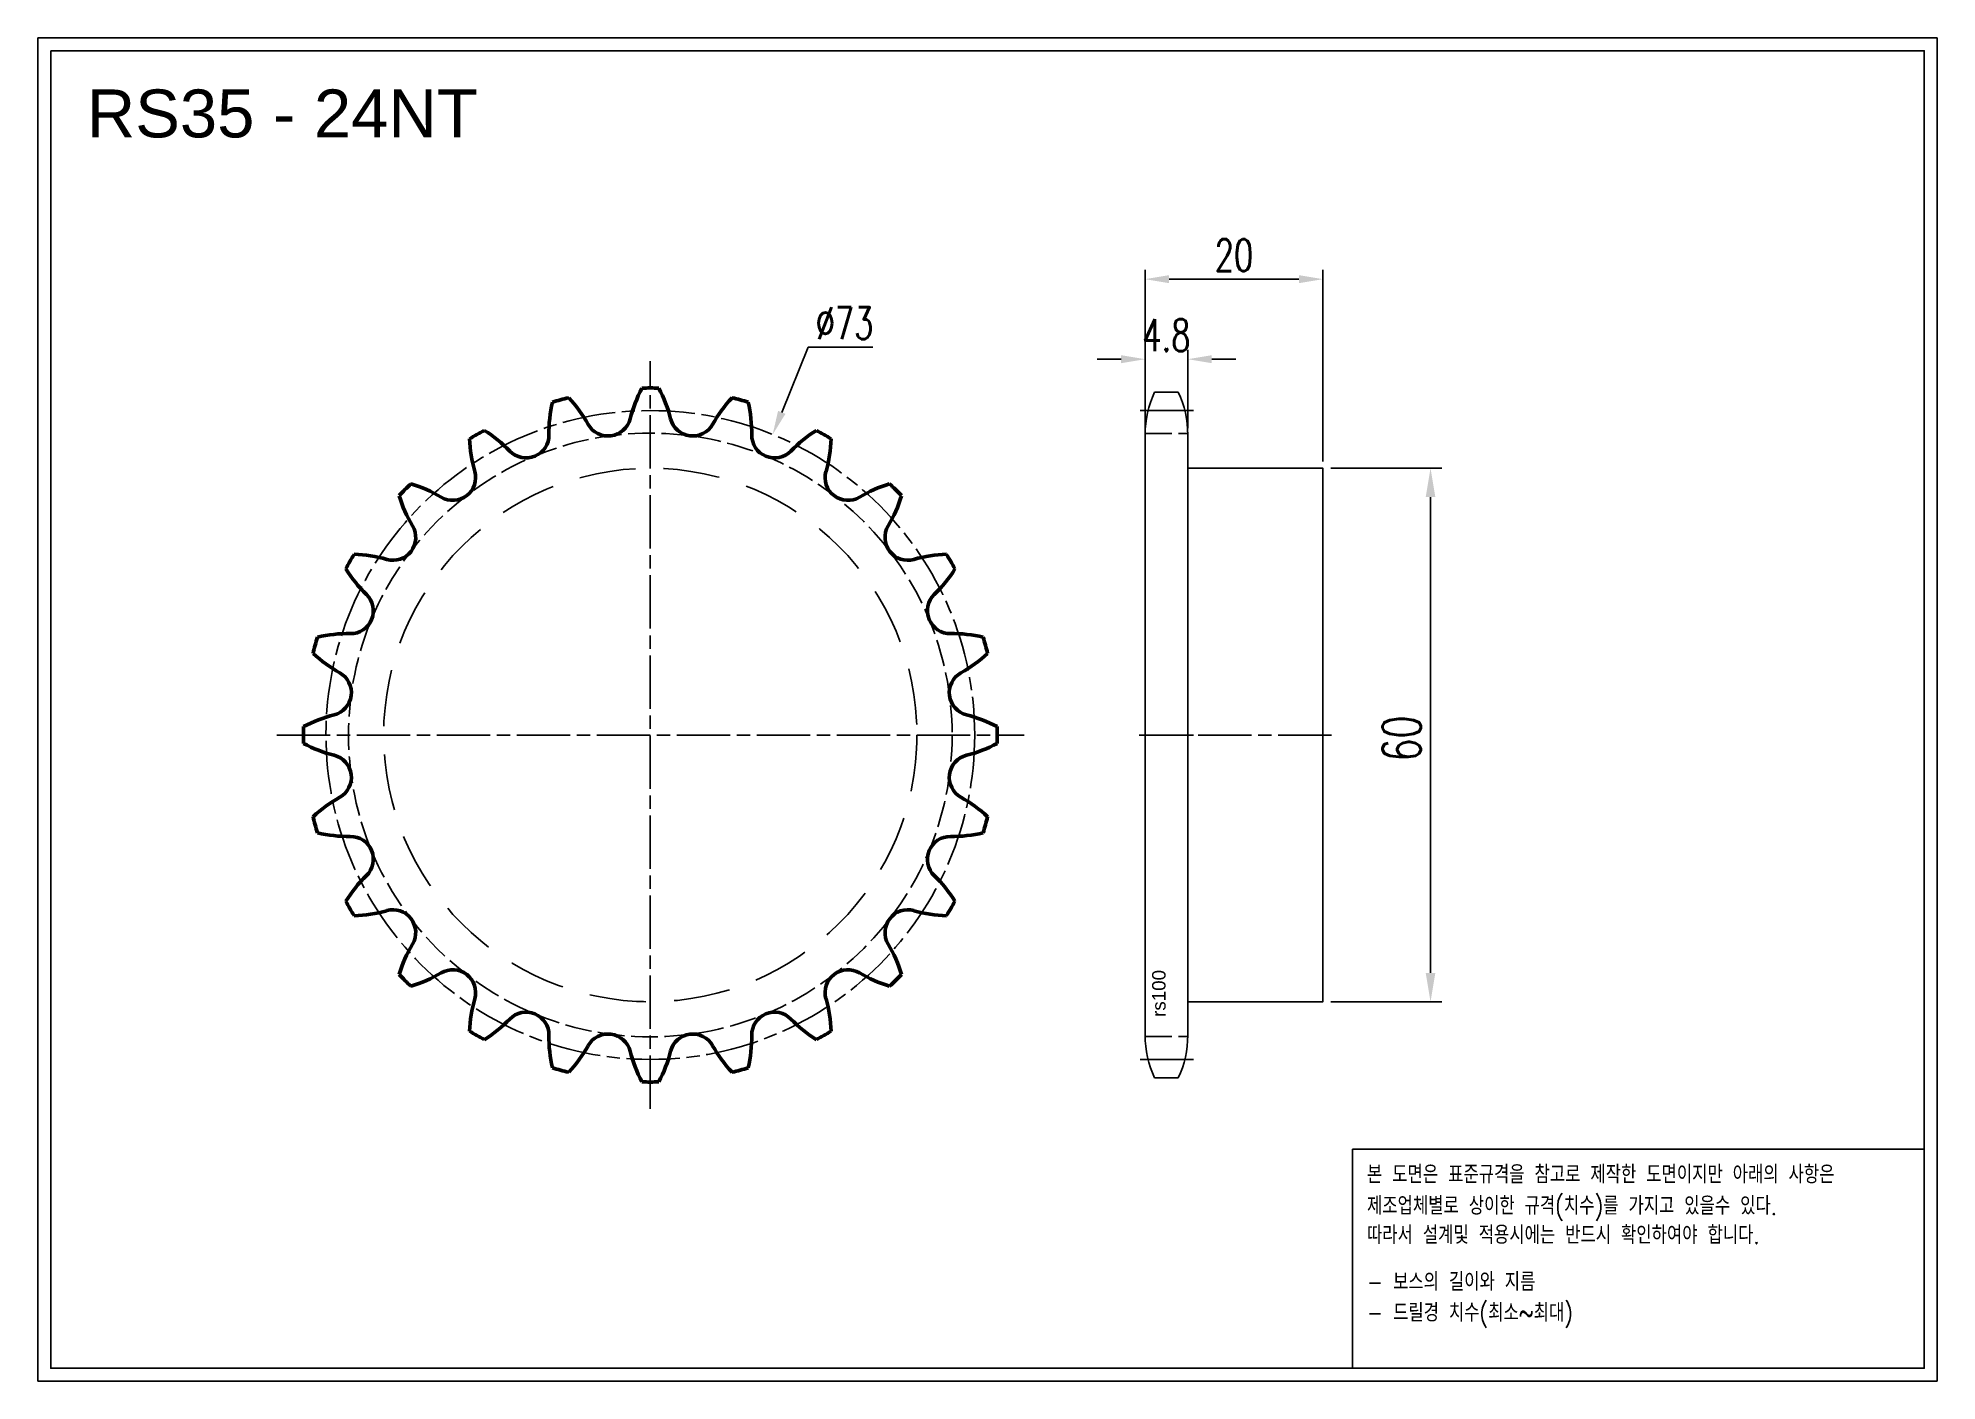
# Model space of a CAD drawing. Header units: millimetres. Extents: x -44039 to -43825, y 1262 to 1413.
import ezdxf

# ---------------------------------------------------------------- set-up
doc = ezdxf.new("R2010")
doc.units = ezdxf.units.MM
for name, pattern in [('AM_ISO02W050', [7.5, 6, -1.5]), ('AM_ISO02W050x2', [3.75, 3, -0.75]), ('AM_ISO08W050', [18, 12, -1.5, 3, -1.5]), ('AM_ISO08W050x2', [9, 6, -0.75, 1.5, -0.75]), ('HIDDEN', [9.525, 6.35, -3.175])]:
    doc.linetypes.add(name, pattern=pattern)
for name, color, linetype, lineweight in [('AM_0N', 7, 'Continuous', 50), ('AM_3N', 6, 'AM_ISO02W050', 25), ('AM_7', 4, 'AM_ISO08W050', 25), ('AM_7N', 4, 'AM_ISO08W050', 25)]:
    doc.layers.add(name, color=color, linetype=linetype, lineweight=lineweight)
doc.layers.add('HL', color=2, linetype='HIDDEN')
doc.layers.add('S-DIM', color=7, linetype='Continuous')
doc.styles.add('HAN', font='ROMANS.shx', dxfattribs={"width": 0.7, "bigfont": 'whgtxt.shx'})
doc.styles.add('HSG', font='SIMPLEX.shx', dxfattribs={"width": 0.7, "bigfont": 'HSG.shx'})
doc.styles.get("Standard").update_dxf_attribs({"font": 'arial.ttf'})
doc.dimstyles.new('APP6', dxfattribs={"dimscale": 1.5, "dimtxt": 2.4, "dimasz": 1.8, "dimexe": 0.7, "dimexo": 0.5, "dimgap": 0.6, "dimtad": 1, "dimtoh": 1, "dimdec": 1, "dimrnd": 0.01, "dimzin": 9, "dimdsep": 46, "dimtxsty": 'HSG', "dimcen": 0, "dimclrd": 1, "dimclre": 1, "dimclrt": 256, "dimazin": 2, "dimtp": 1, "dimtm": 1, "dimtfac": 0.5, "dimtdec": 1, "dimtofl": 0, "dimtmove": 0, "dimatfit": 3, "dimfxl": 0, "dimtvp": 1, "dimtolj": 2, "dimlwd": -1, "dimlwe": -1, "dimarcsym": 0})
doc.dimstyles.new('APP8', dxfattribs={"dimscale": 1.8, "dimtxt": 2.4, "dimasz": 1.8, "dimexe": 0.7, "dimexo": 0.5, "dimgap": 0.6, "dimtad": 1, "dimtoh": 1, "dimdec": 1, "dimrnd": 0.01, "dimzin": 9, "dimdsep": 46, "dimtxsty": 'HSG', "dimcen": 0, "dimclrd": 1, "dimclre": 1, "dimclrt": 256, "dimazin": 2, "dimtp": 1, "dimtm": 1, "dimtfac": 0.5, "dimtdec": 1, "dimtofl": 0, "dimtmove": 0, "dimatfit": 3, "dimfxl": 0, "dimtvp": 1, "dimtolj": 2, "dimlwd": -1, "dimlwe": -1, "dimarcsym": 0})

# ---------------------------------------------------------------- blocks, each defined once
blk = doc.blocks.new('*D1')
at = {"layer": 'Defpoints', "color": 0, "transparency": 16777216}
for p in [(-43894.18, 1365.02), (-43894.18, 1305.02), (-43882.07, 1305.02)]:
    blk.add_point(p, dxfattribs=at)
at = {"layer": 'S-DIM', "color": 1, "transparency": 16777216}
for p, q in [((-43893.28, 1365.02), (-43880.81, 1365.02)), ((-43882.07, 1361.78), (-43882.07, 1308.26)), ((-43893.28, 1305.02), (-43880.81, 1305.02))]:
    blk.add_line(p, q, dxfattribs=at)
for points in [[(-43882.61, 1361.78), (-43881.53, 1361.78), (-43882.07, 1365.02)], [(-43882.61, 1308.26), (-43881.53, 1308.26), (-43882.07, 1305.02)]]:
    blk.add_solid(points, dxfattribs=at)
at = {"layer": 'S-DIM', "transparency": 16777216, "insert": (-43885.31, 1334.63), "char_height": 4.32, "attachment_point": 5, "rotation": 90, "style": 'HSG'}
blk.add_mtext('\\A2;60', dxfattribs=at)
blk = doc.blocks.new('*D2')
at = {"layer": 'Defpoints', "color": 0, "transparency": 16777216}
for p in [(-43909.38, 1377.29), (-43914.18, 1368.78), (-43909.38, 1368.78)]:
    blk.add_point(p, dxfattribs=at)
at = {"layer": 'S-DIM', "color": 1, "transparency": 16777216}
for p, q in [((-43914.18, 1369.53), (-43914.18, 1378.34)), ((-43909.38, 1369.53), (-43909.38, 1378.34)), ((-43916.88, 1377.29), (-43919.58, 1377.29)), ((-43906.68, 1377.29), (-43903.98, 1377.29))]:
    blk.add_line(p, q, dxfattribs=at)
for points in [[(-43916.88, 1377.74), (-43916.88, 1376.84), (-43914.18, 1377.29)], [(-43906.68, 1377.74), (-43906.68, 1376.84), (-43909.38, 1377.29)]]:
    blk.add_solid(points, dxfattribs=at)
at = {"layer": 'S-DIM', "transparency": 16777216, "insert": (-43911.78, 1379.99), "char_height": 3.6, "attachment_point": 5, "style": 'HSG'}
blk.add_mtext('\\A2;4.8', dxfattribs=at)
blk = doc.blocks.new('*D3')
at = {"layer": 'Defpoints', "color": 0, "transparency": 16777216}
for p in [(-43894.18, 1386.29), (-43914.18, 1368.78), (-43894.18, 1365.02)]:
    blk.add_point(p, dxfattribs=at)
at = {"layer": 'S-DIM', "color": 1, "transparency": 16777216}
for p, q in [((-43914.18, 1369.53), (-43914.18, 1387.34)), ((-43894.18, 1365.77), (-43894.18, 1387.34)), ((-43911.48, 1386.29), (-43896.88, 1386.29))]:
    blk.add_line(p, q, dxfattribs=at)
for points in [[(-43911.48, 1386.74), (-43911.48, 1385.84), (-43914.18, 1386.29)], [(-43896.88, 1386.74), (-43896.88, 1385.84), (-43894.18, 1386.29)]]:
    blk.add_solid(points, dxfattribs=at)
at = {"layer": 'S-DIM', "transparency": 16777216, "insert": (-43904.18, 1388.99), "char_height": 3.6, "attachment_point": 5, "style": 'HSG'}
blk.add_mtext('\\A2;20', dxfattribs=at)
blk = doc.blocks.new('*D4')
at = {"layer": 'Defpoints', "color": 0, "transparency": 16777216}
for p in [(-43956.08, 1368.81), (-43983.6, 1301.22)]:
    blk.add_point(p, dxfattribs=at)
at = {"layer": 'S-DIM', "color": 1, "transparency": 16777216}
for p, q in [((-43952.07, 1378.64), (-43955.06, 1371.31)), ((-43944.81, 1378.64), (-43952.07, 1378.64))]:
    blk.add_line(p, q, dxfattribs=at)
blk.add_solid([(-43955.47, 1371.48), (-43954.64, 1371.14), (-43956.08, 1368.81)], dxfattribs=at)
at = {"layer": 'S-DIM', "transparency": 16777216, "insert": (-43947.99, 1381.34), "char_height": 3.6, "attachment_point": 5, "style": 'HSG'}
blk.add_mtext('\\A2;∅73', dxfattribs=at)
blk = doc.blocks.new('notice1')
at = {"color": 4}
blk.add_lwpolyline([(-22142.12, 1735.9), (-22053.8, 1735.9), (-22053.8, 1702.07), (-22142.12, 1702.07)], close=True, dxfattribs=at)
at = {"color": 4, "style": 'HAN', "width": 0.8}
for s, p in [('본 도면은 표준규격을 참고로 제작한 도면이지만 아래의 사항은', (-22139.9, 1730.62)), ('제조업체별로 상이한 규격(치수)를 가지고 있을수 있다.', (-22139.9, 1725.78)), ('따라서 설계및 적용시에는 반드시 확인하여야 합니다.', (-22139.9, 1721.28)), ('- 보스의 길이와 지름', (-22139.9, 1714.03)), ('- 드릴경 치수(최소~최대)', (-22139.9, 1709.27))]:
    blk.add_text(s, height=2.7949, dxfattribs=at).set_placement(p)

msp = doc.modelspace()

# ---------------------------------------------------------------- linework, layer by layer
for p, q in [((-43910.45, 1373.58), (-43913.11, 1373.58)), ((-43914.18, 1368.78), (-43914.18, 1301.25)), ((-43909.38, 1368.78), (-43909.38, 1301.25)), ((-43910.45, 1296.45), (-43913.11, 1296.45))]:
    msp.add_line(p, q)
for points in [[(-44038.73, 1413.42), (-43825.09, 1413.42), (-43825.09, 1262.36), (-44038.73, 1262.36)], [(-44037.29, 1411.98), (-43826.53, 1411.98), (-43826.53, 1263.8), (-44037.29, 1263.8)]]:
    msp.add_lwpolyline(points, close=True)
msp.add_lwpolyline([(-43909.38, 1365.02), (-43894.18, 1365.02), (-43894.18, 1305.02), (-43909.38, 1305.02)])
for centre, start, end in [((-43902.88, 1368.78), 154.8633, 180), ((-43920.68, 1368.78), 0, 25.1367), ((-43902.88, 1301.25), 180, 205.1367), ((-43920.68, 1301.25), 334.8633, 0)]:
    msp.add_arc(centre, 11.3, start, end)
at = {"layer": 'AM_0N'}
for centre, radius, start, end in [((-43956.76, 1366.64), 15.85, 152.1975, 165.625), ((-43969.84, 1335.02), 39.03, 88.6093, 91.3907), ((-43982.91, 1366.64), 15.85, 14.375, 27.8025), ((-43965.4, 1368.95), 15.85, 167.1975, 180.625), ((-43969.84, 1335.02), 39.03, 103.6093, 106.3907), ((-43990.65, 1362.18), 15.85, 29.375, 42.8025), ((-43949.02, 1362.18), 15.85, 137.1975, 150.625), ((-43969.84, 1335.02), 39.03, 73.6093, 76.3907), ((-43974.28, 1368.95), 15.85, 359.375, 12.8025), ((-43974.6, 1371.22), 2.57, 209.375, 345.625), ((-43965.07, 1371.22), 2.57, 194.375, 330.625), ((-43969.84, 1335.02), 39.03, 118.6093, 121.3907), ((-43974.33, 1368.94), 15.85, 182.1975, 195.625), ((-43996.97, 1355.87), 15.85, 44.375, 57.8025), ((-43983.81, 1368.75), 2.57, 224.375, 0.625), ((-43955.86, 1368.75), 2.57, 179.375, 315.625), ((-43942.7, 1355.87), 15.85, 122.1975, 135.625), ((-43969.84, 1335.02), 39.03, 58.6093, 61.3907), ((-43965.34, 1368.94), 15.85, 344.375, 357.8025), ((-43969.84, 1335.02), 39.03, 133.6093, 136.3907), ((-44001.45, 1348.14), 15.85, 59.375, 72.8025), ((-43992.06, 1363.98), 2.57, 239.375, 15.625), ((-43947.61, 1363.98), 2.57, 164.375, 300.625), ((-43938.23, 1348.14), 15.85, 107.1975, 120.625), ((-43969.84, 1335.02), 39.03, 43.6093, 46.3907), ((-43982.96, 1366.62), 15.85, 197.1975, 210.625), ((-43956.72, 1366.62), 15.85, 329.375, 342.8025), ((-43998.8, 1357.24), 2.57, 254.375, 30.625), ((-43940.87, 1357.24), 2.57, 149.375, 285.625), ((-43969.84, 1335.02), 39.03, 148.6093, 151.3907), ((-44003.76, 1339.51), 15.85, 74.375, 87.8025), ((-43935.91, 1339.51), 15.85, 92.1975, 105.625), ((-43969.84, 1335.02), 39.03, 28.6093, 31.3907), ((-43990.69, 1362.15), 15.85, 212.1975, 225.625), ((-43948.98, 1362.15), 15.85, 314.375, 327.8025), ((-44003.57, 1348.99), 2.57, 269.375, 45.625), ((-43936.1, 1348.99), 2.57, 134.375, 270.625), ((-43969.84, 1335.02), 39.03, 163.6093, 166.3907), ((-44003.77, 1330.58), 15.85, 89.375, 102.8025), ((-43935.9, 1330.58), 15.85, 77.1975, 90.625), ((-43969.84, 1335.02), 39.03, 13.6093, 16.3907), ((-43997, 1355.83), 15.85, 227.1975, 240.625), ((-43942.67, 1355.83), 15.85, 299.375, 312.8025), ((-44006.04, 1339.78), 2.57, 284.375, 60.625), ((-43933.64, 1339.78), 2.57, 119.375, 255.625), ((-43969.84, 1335.02), 39.03, 178.6093, 181.3907), ((-44001.47, 1321.94), 15.85, 104.375, 117.8025), ((-43938.21, 1321.94), 15.85, 62.1975, 75.625), ((-43969.84, 1335.02), 39.03, 358.6093, 1.3907), ((-44001.47, 1348.09), 15.85, 242.1975, 255.625), ((-43938.21, 1348.09), 15.85, 284.375, 297.8025), ((-44006.04, 1330.25), 2.57, 299.375, 75.625), ((-43933.64, 1330.25), 2.57, 104.375, 240.625), ((-43997, 1314.2), 15.85, 119.375, 132.8025), ((-43942.67, 1314.2), 15.85, 47.1975, 60.625), ((-43969.84, 1335.02), 39.03, 193.6093, 196.3907), ((-43969.84, 1335.02), 39.03, 343.6093, 346.3907), ((-44003.77, 1339.46), 15.85, 257.1975, 270.625), ((-44003.57, 1321.04), 2.57, 314.375, 90.625), ((-43936.1, 1321.04), 2.57, 89.375, 225.625), ((-43935.9, 1339.46), 15.85, 269.375, 282.8025), ((-43990.69, 1307.88), 15.85, 134.375, 147.8025), ((-43948.98, 1307.88), 15.85, 32.1975, 45.625), ((-43969.84, 1335.02), 39.03, 208.6093, 211.3907), ((-43969.84, 1335.02), 39.03, 328.6093, 331.3907), ((-44003.76, 1330.52), 15.85, 272.1975, 285.625), ((-43998.8, 1312.79), 2.57, 329.375, 105.625), ((-43940.87, 1312.79), 2.57, 74.375, 210.625), ((-43935.91, 1330.52), 15.85, 254.375, 267.8025), ((-43982.96, 1303.41), 15.85, 149.375, 162.8025), ((-43956.72, 1303.41), 15.85, 17.1975, 30.625), ((-43969.84, 1335.02), 39.03, 223.6093, 226.3907), ((-44001.45, 1321.9), 15.85, 287.1975, 300.625), ((-43992.06, 1306.05), 2.57, 344.375, 120.625), ((-43947.61, 1306.05), 2.57, 59.375, 195.625), ((-43938.23, 1321.9), 15.85, 239.375, 252.8025), ((-43969.84, 1335.02), 39.03, 313.6093, 316.3907), ((-43974.33, 1301.09), 15.85, 164.375, 177.8025), ((-43965.34, 1301.09), 15.85, 2.1975, 15.625), ((-43983.81, 1301.28), 2.57, 359.375, 135.625), ((-43955.86, 1301.28), 2.57, 44.375, 180.625), ((-43969.84, 1335.02), 39.03, 238.6093, 241.3907), ((-43996.97, 1314.16), 15.85, 302.1975, 315.625), ((-43965.4, 1301.08), 15.85, 179.375, 192.8025), ((-43974.6, 1298.82), 2.57, 14.375, 150.625), ((-43965.07, 1298.82), 2.57, 29.375, 165.625), ((-43974.28, 1301.08), 15.85, 347.1975, 0.625), ((-43942.7, 1314.16), 15.85, 224.375, 237.8025), ((-43969.84, 1335.02), 39.03, 298.6093, 301.3907), ((-43990.65, 1307.85), 15.85, 317.1975, 330.625), ((-43956.76, 1303.39), 15.85, 194.375, 207.8025), ((-43982.91, 1303.39), 15.85, 332.1975, 345.625), ((-43949.02, 1307.85), 15.85, 209.375, 222.8025), ((-43969.84, 1335.02), 39.03, 253.6093, 256.3907), ((-43969.84, 1335.02), 39.03, 283.6093, 286.3907), ((-43969.84, 1335.02), 39.03, 268.6093, 271.3907)]:
    msp.add_arc(centre, radius, start, end, dxfattribs=at)
at = {"layer": 'AM_3N', "linetype": 'AM_ISO02W050x2'}
for p, q in [((-43914.18, 1368.94), (-43909.38, 1368.94)), ((-43914.18, 1301.1), (-43909.38, 1301.1))]:
    msp.add_line(p, q, dxfattribs=at)
msp.add_circle((-43969.84, 1335.02), 33.95, dxfattribs=at)
at = {"layer": 'AM_7', "linetype": 'AM_ISO08W050x2'}
for p, q in [((-43908.72, 1371.5), (-43914.83, 1371.5)), ((-43908.72, 1335.02), (-43914.83, 1335.02)), ((-43893.22, 1335.02), (-43914.83, 1335.02)), ((-43908.72, 1298.53), (-43914.83, 1298.53))]:
    msp.add_line(p, q, dxfattribs=at)
msp.add_circle((-43969.84, 1335.02), 36.49, dxfattribs=at)
at = {"layer": 'AM_7N', "linetype": 'AM_ISO08W050x2'}
for p, q in [((-43969.84, 1292.98), (-43969.84, 1377.05)), ((-44011.87, 1335.02), (-43927.8, 1335.02))]:
    msp.add_line(p, q, dxfattribs=at)
at = {"layer": 'HL'}
msp.add_circle((-43969.84, 1335.02), 30, dxfattribs=at)

# ---------------------------------------------------------------- block references
at = {"xscale": 0.728, "yscale": 0.728, "zscale": 0.728}
msp.add_blockref('notice1', (-27771.37, 24.69), dxfattribs=at)

# ---------------------------------------------------------------- texts
msp.add_text('RS35 - 24NT', height=5.3948).set_placement((-44033.23, 1402.23))
at = {"insert": (-43913.39, 1303.31), "char_height": 1.512, "width": 6.5009, "attachment_point": 1, "rotation": 90}
msp.add_mtext('rs100', dxfattribs=at)

# ---------------------------------------------------------------- dimensions: what is measured, and where the dimension line sits
at = {"layer": 'S-DIM'}
dim = msp.add_linear_dim(base=(-43894.18, 1386.29), p1=(-43914.18, 1368.78), p2=(-43894.18, 1365.02), dimstyle='APP6', dxfattribs=at)
dim.commit()
dim.dimension.update_dxf_attribs({"geometry": '*D3', "text_midpoint": (-43904.18, 1388.99)})
dim = msp.add_diameter_dim_2p(p1=(-43983.6, 1301.22), p2=(-43956.08, 1368.81), dimstyle='APP6', dxfattribs=at)
dim.commit()
dim.dimension.update_dxf_attribs({"geometry": '*D4', "text_midpoint": (-43947.99, 1378.64), "dimtype": 131})
dim = msp.add_linear_dim(base=(-43909.38, 1377.29), p1=(-43914.18, 1368.78), p2=(-43909.38, 1368.78), dimstyle='APP6', dxfattribs=at)
dim.commit()
dim.dimension.update_dxf_attribs({"geometry": '*D2', "text_midpoint": (-43911.78, 1377.29), "dimtype": 128})
dim = msp.add_linear_dim(base=(-43882.07, 1305.02), p1=(-43894.18, 1365.02), p2=(-43894.18, 1305.02), angle=90, dimstyle='APP8', dxfattribs=at)
dim.commit()
dim.dimension.update_dxf_attribs({"geometry": '*D1', "text_midpoint": (-43882.07, 1334.63), "dimtype": 128})

doc.saveas('drawing.dxf')
